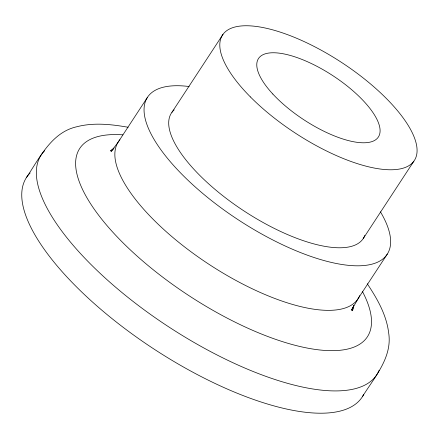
<?xml version="1.0" encoding="UTF-8"?>
<svg xmlns="http://www.w3.org/2000/svg" width="439" height="439" viewBox="0 0 439 439"><rect width="100%" height="100%" fill="white"/><g stroke="black" fill="none" stroke-linecap="round" stroke-linejoin="round"><path stroke-width="0.66" d="M353.702 305.335L352.468 310.763L353.839 305.626L351.436 310.274L358.608 297.851L387.33 254.049M147.372 97.491L117.723 142.823L111.1 151.466L112.878 149.523M363.333 238.393L413.851 161.212M362.356 396.779C374.286 377.37 392.696 357.346 388.63 332.647C386.441 314.67 377.112 298.569 367.256 283.737M26.417 177.592C39.647 158.018 51.473 132.309 76.973 126.712C93.727 122.371 111.314 124.308 128.122 127.255M171.923 112.335L222.996 34.346M114.14 147.992L110.507 150.884L113.668 148.81M363.635 394.546A200.563 73.895 33.2 0 1 150.862 346.997A200.563 73.895 33.2 0 1 30.148 172.944M380.443 211.834A143.257 52.779 33.2 0 1 326.687 261.265A143.257 52.779 33.2 0 1 165.234 155.521A143.257 52.779 33.2 0 1 189.127 86.527M364.836 235.353A114.606 42.226 33.2 0 1 243.607 210.693A114.606 42.226 33.2 0 1 174.173 109.849M379.159 370.247A200.563 73.895 33.2 0 1 168.121 326.473A200.563 73.895 33.2 0 1 44.63 150.775M359.722 295.584A143.257 52.779 33.2 0 1 210.407 265.244A143.257 52.779 33.2 0 1 119.907 139.75M362.543 291.71A171.912 63.337 33.2 0 1 292.27 344.544A171.912 63.337 33.2 0 1 102.808 220.543A171.912 63.337 33.2 0 1 122.871 134.844M272.822 94.023A71.628 26.389 33.2 0 0 377.145 138.515A71.628 26.389 33.2 0 0 305.303 60.796A71.628 26.389 33.2 0 0 272.822 94.023M250.406 96.926A114.606 42.226 33.2 0 0 414.284 160.592A114.606 42.226 33.2 0 0 290.585 35.817A114.606 42.226 33.2 0 0 250.406 96.926"/></g></svg>
